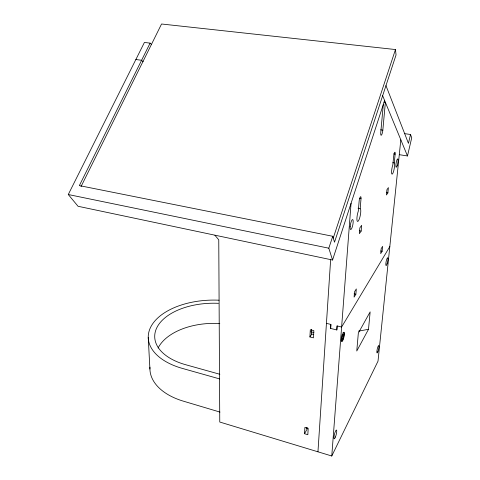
<?xml version="1.0" encoding="UTF-8"?>
<svg xmlns="http://www.w3.org/2000/svg" width="480" height="480" viewBox="0 0 480 480"><rect width="100%" height="100%" fill="white"/><g stroke="black" fill="none" stroke-linecap="round" stroke-linejoin="round"><path stroke-width="0.72" d="M304.536 433.716L304.884 427.434L308.19 428.406L307.824 434.694L304.536 433.716L307.758 427.896M309.906 336.948L310.308 329.754L313.854 330.63L313.434 337.83L309.906 336.948L311.784 334.068M317.952 451.812L330.672 259.206M330.816 324.414L330.54 328.422L336.9 329.97L337.194 325.95M330.69 328.458L330.966 324.45L326.436 323.352M336.744 329.934L337.038 325.914L341.616 327.018L389.82 246.594M214.908 235.242L218.76 239.838L219.762 422.034L331.77 456L351.06 203.298M360.198 208.578L361.044 198.342A3.324 0.762 -79.3 0 0 360.318 196.956A3.324 0.762 -79.3 0 0 359.172 200.832L358.29 211.206A6.576 1.5 -79.1 0 0 357.138 216.066L356.958 217.692A6.576 1.5 -79.1 0 0 358.164 221.154A6.576 1.5 -79.1 0 0 360.546 213.912L360.72 212.31A6.576 1.5 -79.1 0 0 360.492 208.938L358.056 208.182M355.866 294.222L356.31 288.93L354.534 291.804L354.09 297.126L355.866 294.222L354.096 293.826M361.17 231.072L361.656 225.33L359.838 227.892L359.358 233.664L361.17 231.072L359.322 230.712M383.298 104.49L380.76 132.516A4.02 0.876 -80.4 0 0 381.45 135.114A4.02 0.876 -80.4 0 0 382.83 130.152L385.38 102.33L383.964 102.138M368.502 329.298L370.146 311.88L358.338 333.084L356.76 351.036L368.502 329.298L358.446 331.17M382.134 251.268L382.614 246.36L381.168 248.7L380.688 253.632L382.134 251.268L380.784 250.998M387.876 192.888L388.398 187.608L386.934 189.672L386.412 194.982L387.876 192.888L386.478 192.642M394.254 162.936L395.148 154.104A2.91 0.576 -79.9 0 0 394.692 152.382A2.91 0.576 -79.9 0 0 393.714 156.06L392.832 164.868A5.76 1.14 -79.7 0 0 391.65 173.424A5.76 1.14 -79.7 0 0 393.822 170.484A5.76 1.14 -79.7 0 0 394.254 162.936L392.784 162.702M400.818 139.8L378.012 361.164L331.77 456M313.77 334.524L311.682 334.008L311.112 331.848L311.658 329.286M399.354 154.686L407.478 155.964L411.726 137.784L410.514 134.502L404.586 133.632M410.514 134.502L408.444 143.358L385.968 85.608M151.674 44.718L150.108 43.128L144.414 42.444L68.274 194.526L78.048 206.28L332.556 260.028L384.612 100.464M332.556 260.028L328.812 248.196L332.754 236.286L79.356 185.604L150.108 43.128M333.264 237.996L395.472 49.548L161.556 24L81.024 186.612M135.858 59.526L141.594 60.27L143.172 61.758M380.634 129.834L382.83 130.152M393.672 153.876L395.148 154.104M359.568 198.474L361.008 198.732M68.274 194.526L328.812 248.196M311.112 331.848L313.914 332.538M219.852 374.274L185.55 364.686A57.492 32.37 -1.2 0 1 157.182 327.006A57.492 32.37 -1.2 0 1 218.382 303.324M219.726 378.942L182.352 368.406A63.912 36 -1.2 0 1 151.014 326.502A63.912 36 -1.2 0 1 219.006 300.204M219.978 412.08L183.366 401.16A62.562 37.494 -1.5 0 1 149.952 367.176M382.65 95.706L407.478 155.964M332.754 236.286L334.518 242.208L396.048 54.93L395.472 49.548M148.23 337.47L149.916 369.03M343.032 332.796A4.578 0.99 -77.1 0 1 343.836 335.784A4.578 0.99 -77.1 0 1 341.628 341.232M341.274 340.554A4.578 0.99 -77.1 0 1 341.232 339.804M341.958 335.424A4.578 0.99 -77.1 0 1 342.3 334.362M307.14 427.992A2.598 0.588 -75.5 0 1 306.33 427.392M158.1 348.018A56.676 33.276 -1.4 0 1 219.798 323.538M350.184 226.572L350.142 227.424A5.064 1.188 -78.9 0 0 351.408 228.966A5.064 1.188 -78.9 0 0 353.112 222.858L353.184 221.712A5.064 1.188 -78.9 0 0 351.918 220.14A5.064 1.188 -78.9 0 0 350.208 226.272L350.184 226.572M335.43 437.022L334.728 438.438A4.518 0.876 -75.9 0 1 333.972 437.148A4.518 0.876 -75.9 0 1 335.244 431.796L335.952 430.392A4.518 0.876 -75.9 0 1 336.696 431.7A4.518 0.876 -75.9 0 1 335.43 437.022M342.618 340.794L342.282 341.262A4.74 1.02 -77.1 0 1 341.568 338.73A4.74 1.02 -77.1 0 1 343.248 332.892L343.608 332.4A4.74 1.02 -77.1 0 1 344.304 334.95A4.74 1.02 -77.1 0 1 342.636 340.764L342.636 340.764M342.756 338.376A2.682 0.582 -77.1 0 0 343.284 334.17A2.682 0.582 -77.1 0 0 341.874 337.746A2.682 0.582 -77.1 0 0 342.756 338.376M397.128 165.792A4.254 0.822 -79.8 0 0 397.836 158.94A4.254 0.822 -79.8 0 0 395.94 164.43A4.254 0.822 -79.8 0 0 397.128 165.792M387.078 263.814A3.978 0.732 -78.4 0 0 387.702 257.748A3.978 0.732 -78.4 0 0 385.872 263.358A3.978 0.732 -78.4 0 0 387.078 263.814M377.844 351.732A3.78 0.648 -77.4 0 0 378.822 345.624A3.78 0.648 -77.4 0 0 377.022 350.322A3.78 0.648 -77.4 0 0 377.844 351.732"/></g></svg>
